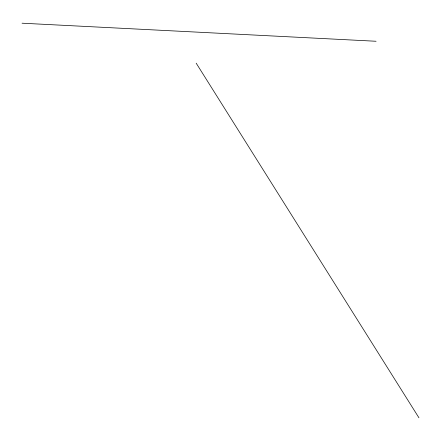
<?xml version="1.0" encoding="UTF-8"?>
<svg xmlns="http://www.w3.org/2000/svg" width="441" height="441" viewBox="0 0 441 441"><rect width="100%" height="100%" fill="white"/><g stroke="black" fill="none" stroke-linecap="round" stroke-linejoin="round"><path stroke-width="0.66" d="M22.05 23.202L376.079 41.261M196.19 63.179L418.95 417.798"/></g></svg>
